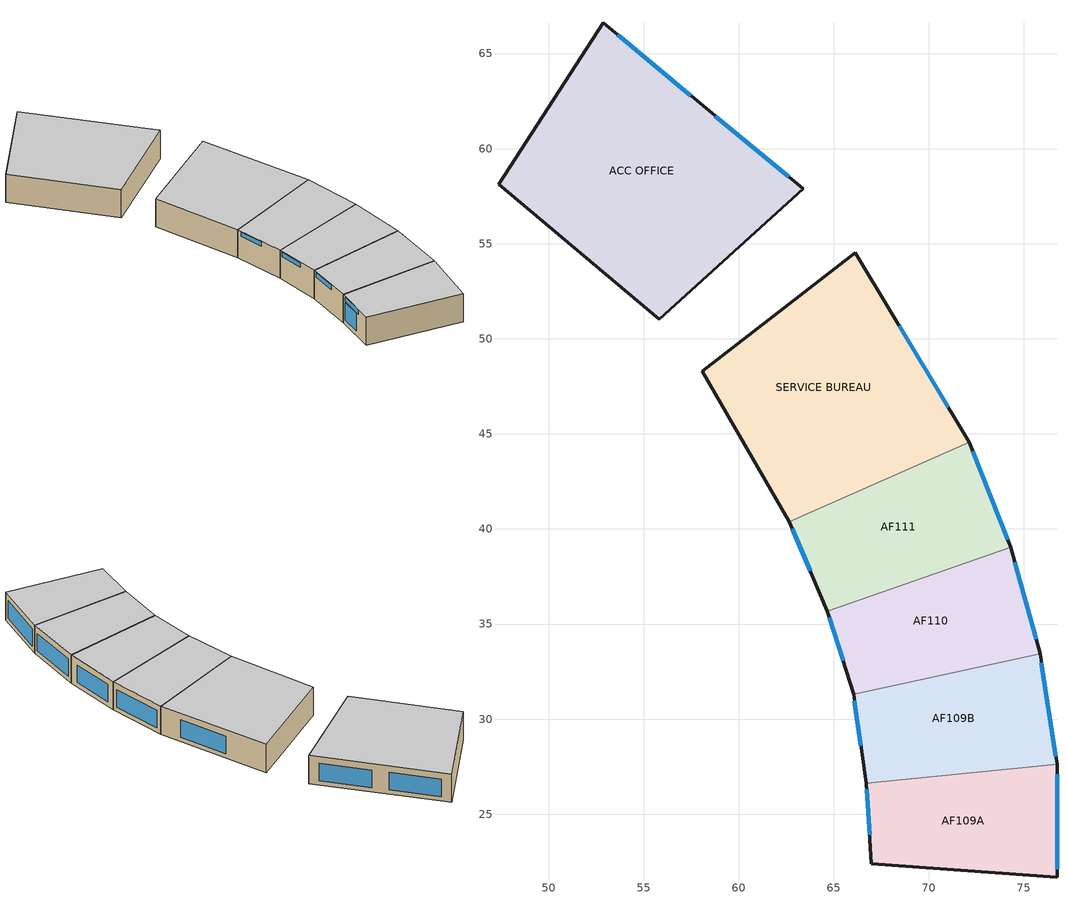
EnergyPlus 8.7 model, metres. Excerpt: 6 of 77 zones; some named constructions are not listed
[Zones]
ACC OFFICE
 floor adiabatic (SAFAD_ConcreteFloor): 63.39,57.88 55.82,51.03 47.37,58.12 52.86,66.62 z7.63
 wall outside (SAFAD_ConcreteWall): 52.86,66.62 47.37,58.12 55.82,51.03 63.39,57.88 52.86,66.62 z7.63:10.87
 window (SAFAD_Window): 57.48,62.78 53.63,65.98 / 62.62,58.52 58.77,61.71 z8.13:10.13
 ceiling adiabatic (SAFAD_ConcreteRoof): 52.86,66.62 47.37,58.12 55.82,51.03 63.39,57.88 z10.87
SERVICE BUREAU
 floor adiabatic (SAFAD_ConcreteFloor): 66.13,54.52 72.13,44.57 62.65,40.38 58.07,48.29 z7.63
 wall outside (SAFAD_ConcreteWall): 72.13,44.57 66.13,54.52 58.07,48.29 62.65,40.38 z7.63:10.87
 wall adiabatic (SAFAD_PlyboardWall): 62.65,40.38 72.13,44.57 z7.63:10.87
 window (SAFAD_Window): 71.01,46.41 68.43,50.69 z8.13:10.13
 ceiling adiabatic (SAFAD_ConcreteRoof): 58.07,48.29 62.65,40.38 72.13,44.57 66.13,54.52 z10.87
AF111
 floor adiabatic (SAFAD_ConcreteFloor): 72.13,44.57 74.31,39.04 64.67,35.67 62.65,40.38 z7.63
 wall outside (SAFAD_ConcreteWall): 74.31,39.04 72.13,44.57 / 62.65,40.38 64.67,35.67 z7.63:10.87
 wall adiabatic (SAFAD_PlyboardWall): 72.13,44.57 62.65,40.38 / 64.67,35.67 74.31,39.04 z7.63:10.87
 window (SAFAD_Window): 74.16,39.43 72.32,44.08 z8.13:10.13; 62.82,40 63.76,37.79 z10.27:10.77
 ceiling adiabatic (SAFAD_ConcreteRoof): 62.65,40.38 64.67,35.67 74.31,39.04 72.13,44.57 z10.87
AF109B
 floor adiabatic (SAFAD_ConcreteFloor): 75.84,33.44 76.74,27.62 66.7,26.64 66.04,31.32 z7.63
 wall outside (SAFAD_ConcreteWall): 66.04,31.32 66.7,26.64 / 76.74,27.62 75.84,33.44 z7.63:10.87
 wall adiabatic (SAFAD_PlyboardWall): 75.84,33.44 66.04,31.32 / 66.7,26.64 76.74,27.62 z7.63:10.87
 window (SAFAD_Window): 76.68,28.02 75.92,32.96 z8.13:10.13; 66.09,30.98 66.42,28.6 z10.27:10.77
 ceiling adiabatic (SAFAD_ConcreteRoof): 66.04,31.32 66.7,26.64 76.74,27.62 75.84,33.44 z10.87
AF109A
 floor adiabatic (SAFAD_ConcreteFloor): 76.74,27.62 76.74,21.69 66.98,22.39 66.7,26.64 z7.63
 wall outside (SAFAD_ConcreteWall): 66.7,26.64 66.98,22.39 76.74,21.69 76.74,27.62 z7.63:10.87
 wall adiabatic (SAFAD_PlyboardWall): 76.74,27.62 66.7,26.64 z7.63:10.87
 window (SAFAD_Window): 76.74,22.11 76.74,27.11 / 66.73,26.29 66.86,24.29 z8.13:10.13; 66.73,26.3 66.88,23.91 z10.27:10.77
 ceiling adiabatic (SAFAD_ConcreteRoof): 66.7,26.64 66.98,22.39 76.74,21.69 76.74,27.62 z10.87
AF110
 floor adiabatic (SAFAD_ConcreteFloor): 74.31,39.04 75.84,33.44 66.04,31.32 64.67,35.67 z7.63
 wall outside (SAFAD_ConcreteWall): 64.67,35.67 66.04,31.32 / 75.84,33.44 74.31,39.04 z7.63:10.87
 wall adiabatic (SAFAD_PlyboardWall): 74.31,39.04 64.67,35.67 / 66.04,31.32 75.84,33.44 z7.63:10.87
 window (SAFAD_Window): 75.63,34.21 74.52,38.26 z8.13:10.13; 64.76,35.36 65.49,33.07 z10.27:10.77
 ceiling adiabatic (SAFAD_ConcreteRoof): 64.67,35.67 66.04,31.32 75.84,33.44 74.31,39.04 z10.87
[Schedule:Compact]
AFCB4ACUSchedule: Through: 12/31, For: Monday Wednesday, Until: 07:30, 0, Until: 11:30, 1, Until: 13:00, 0, Until: 16:30, 1, Until: 24:00, 0, For: Tuesday, Until: 08:00, 0, Until: 09:00, 1, Until: 12:00, 0, Until: 16:30, 1, Until: 24:00, 0, For: Thursday, Until: 12:00, 0, Until: 16:30, 1, Until: 24:00, 0, For: Friday, Until: 07:30, 0, Until: 11:30, 1, Until: 13:00, 0, Until: 15:00, 1, Until: 24:00, 0, For: Saturday, Until: 10:30, 0, Until: 13:30, 1, Until: 24:00, 0, For: Sunday, Until: 24:00, 0
AFCB3ACUSchedule; AFCB1ACUSchedule; AFCB2ACUSchedule: Through: 12/31, For: Monday Wednesday Friday, Until: 07:30, 0, Until: 08:30, 1, Until: 10:30, 0, Until: 11:30, 1, Until: 13:30, 0, Until: 16:00, 1, Until: 16:30, 0, Until: 17:30, 1, Until: 24:00, 0, For: Tuesday Thursday, Until: 09:00, 0, Until: 10:30, 1, Until: 12:00, 0, Until: 15:00, 1, Until: 18:30, 0, Until: 20:00, 1, Until: 24:00, 0, For: Saturday, Until: 09:00, 0, Until: 12:00, 1, Until: 12:30, 0, Until: 15:30, 1, Until: 24:00, 0, For: Sunday, Until: 24:00, 0
AF1B10aACUSchedule: Through: 12/31, For: Monday Wednesday, Until: 08:00, 0, Until: 11:30, 1, Until: 12:30, 0, Until: 14:00, 1, Until: 14:30, 0, Until: 17:30, 1, Until: 24:00, 0, For: Tuesday Thursday, Until: 13:30, 0, Until: 18:30, 1, Until: 24:00, 0, For: Friday, Until: 12:30, 0, Until: 18:30, 1, Until: 24:00, 0, For: Weekends, Until: 24:00, 0
AF1B10aLightEquipmentSchedule: Through: 12/31, For: Monday Wednesday, Until: 08:00, 0, Until: 17:30, 1, Until: 24:00, 0, For: Tuesday Thursday, Until: 13:30, 0, Until: 18:30, 1, Until: 24:00, 0, For: Friday, Until: 12:30, 0, Until: 18:30, 1, Until: 24:00, 0, For: Weekends, Until: 24:00, 0
AF1B10bACUSchedule: Through: 12/31, For: Monday Wednesday, Until: 14:30, 0, Until: 17:30, 1, Until: 24:00, 0, For: Tuesday Thursday, Until: 07:30, 0, Until: 10:30, 1, Until: 24:00, 0, For: Friday, Until: 09:30, 0, Until: 13:00, 1, Until: 14:30, 0, Until: 18:30, 1, Until: 24:00, 0, For: Saturday, Until: 09:30, 0, Until: 13:00, 1, Until: 24:00, 0, For: Sunday, Until: 24:00, 0
AF1B10bLightEquipmentSchedule: Through: 12/31, For: Monday Wednesday, Until: 14:30, 0, Until: 17:30, 1, Until: 24:00, 0, For: Tuesday Thursday, Until: 07:30, 0, Until: 10:30, 1, Until: 24:00, 0, For: Friday, Until: 09:30, 0, Until: 18:30, 1, Until: 24:00, 0, For: Saturday, Until: 09:30, 0, Until: 13:00, 1, Until: 24:00, 0, For: Sunday, Until: 24:00, 0
AF1B12bACUSchedule: Through: 12/31, For: Monday Wednesday, Until: 08:00, 0, Until: 11:30, 1, Until: 14:30, 0, Until: 17:30, 1, Until: 24:00, 0, For: Tuesday Thursday, Until: 09:00, 0, Until: 12:30, 1, Until: 13:30, 0, Until: 18:30, 1, Until: 24:00, 0, For: Friday, Until: 08:30, 0, Until: 11:30, 1, Until: 14:30, 0, Until: 18:30, 1, Until: 24:00, 0, For: Saturday, Until: 08:30, 0, Until: 15:30, 1, Until: 24:00, 0, For: Sunday, Until: 24:00, 0
AF1B12bLightEquipmentSchedule: Through: 12/31, For: Monday Wednesday, Until: 08:00, 0, Until: 17:30, 1, Until: 24:00, 0, For: Tuesday Thursday, Until: 09:00, 0, Until: 18:30, 1, Until: 24:00, 0, For: Friday, Until: 08:30, 0, Until: 18:30, 1, Until: 24:00, 0, For: Saturday, Until: 08:30, 0, Until: 15:30, 1, Until: 24:00, 0, For: Sunday, Until: 24:00, 0
AF1B12cACUSchedule; AF1B12aACUSchedule; AF1B12eACUSchedule; AF1B12fACUSchedule: Through: 12/31, For: Monday Wednesday, Until: 08:00, 0, Until: 12:00, 1, Until: 14:30, 0, Until: 15:30, 1, Until: 24:00, 0, For: Tuesday Thursday, Until: 09:30, 0, Until: 12:00, 1, Until: 13:30, 0, Until: 18:30, 1, Until: 24:00, 0, For: Friday, Until: 14:30, 0, Until: 15:30, 1, Until: 24:00, 0, For: Saturday, Until: 08:00, 0, Until: 11:00, 1, Until: 11:30, 0, Until: 17:30, 1, Until: 24:00, 0, For: Sunday, Until: 24:00, 0
AF1B12cLightEquipmentSchedule; AF1B12aLightEquipmentSchedule; AF1B12eLightEquipmentSchedule; AF1B12fLightEquipmentSchedule: Through: 12/31, For: Monday Wednesday, Until: 08:00, 0, Until: 15:30, 1, Until: 24:00, 0, For: Tuesday Thursday, Until: 09:30, 0, Until: 18:30, 1, Until: 24:00, 0, For: Friday, Until: 14:30, 0, Until: 15:30, 1, Until: 24:00, 0, For: Saturday, Until: 08:30, 0, Until: 17:30, 1, Until: 24:00, 0, For: Sunday, Until: 24:00, 0
AF1B12dACUSchedule: Through: 12/31, For: Monday Wednesday, Until: 08:30, 0, Until: 10:30, 1, Until: 12:30, 0, Until: 16:00, 1, Until: 16:30, 0, Until: 17:30, 1, Until: 24:00, 0, For: Tuesday Thursday, Until: 08:00, 0, Until: 12:00, 1, Until: 13:30, 0, Until: 16:00, 1, Until: 16:30, 0, Until: 19:30, 1, Until: 24:00, 0, For: Friday, Until: 08:30, 0, Until: 10:30, 1, Until: 12:30, 0, Until: 13:30, 1, Until: 16:30, 0, Until: 17:30, 1, Until: 24:00, 0, For: Weekends, Until: 24:00, 0
AF1B12dLightEquipmentSchedule: Through: 12/31, For: Monday Wednesday, Until: 08:30, 0, Until: 17:30, 1, Until: 24:00, 0, For: Tuesday Thursday, Until: 08:00, 0, Until: 19:30, 1, Until: 24:00, 0, For: Friday, Until: 08:30, 0, Until: 17:30, 1, Until: 24:00, 0, For: Weekends, Until: 24:00, 0
AFCB1LightEquipmentSchedule; AFCB2LightEquipmentSchedule: Through: 12/31, For: Monday Wednesday Friday, Until: 07:30, 0, Until: 17:30, 1, Until: 24:00, 0, For: Tuesday Thursday, Until: 09:00, 0, Until: 20:00, 1, Until: 24:00, 0, For: Saturday, Until: 09:00, 0, Until: 15:30, 1, Until: 24:00, 0, For: Sunday, Until: 24:00, 0
SAFADOffices_Schedule: Through: 12/31, For: Weekdays, Until: 08:00, 0, Until: 17:00, 1, Until: 24:00, 0, For: Saturday, Until: 08:00, 0, Until: 12:00, 1, Until: 24:00, 0, For: Sunday, Until: 24:00, 0
EverydayON: Through: 12/31, For: AllDays, Until: 24:00, 1
AF214Occupants: Through: 12/31, For: Monday, Until: 08:30, 0, Until: 12:30, .33, Until: 13:30, 0, Until: 17:30, .33, Until: 24:00, 0, For: Tuesday, Until: 12:30, 0, Until: 17:30, .02, Until: 24:00, 0, For: Wednesday, Until: 08:30, 0, Until: 12:30, .02, Until: 13:30, 0, Until: 17:30, .02, Until: 24:00, 0, For: Thursday Saturday Sunday, Until: 24:00, 0, For: Friday, Until: 08:30, 0, Until: 12:30, .14, Until: 13:30, 0, Until: 17:30, .14, Until: 24:00, 0
AF213Occupants: Through: 12/31, For: Monday Tuesday Thursday Friday Saturday Sunday, Until: 24:00, 0, For: Wednesday, Until: 13:30, 0, Until: 15:30, .05, Until: 24:00, 0
AF212Occupants: Through: 12/31, For: Monday Wednesday Friday, Until: 12:30, 0, Until: 13:30, .4, Until: 24:00, 0, For: Tuesday Thursday, Until: 13:30, 0, Until: 15:00, .4, Until: 24:00, 0, For: Saturday Sunday, Until: 24:00, 0
AF304Occupants: Through: 12/31, For: Monday, Until: 13:30, 0, Until: 17:30, .19, Until: 24:00, 0, For: Tuesday, Until: 08:30, 0, Until: 12:30, .35, Until: 13:30, 0, Until: 17:30, .35, Until: 24:00, 0, For: Wednesday, Until: 13:30, 0, Until: 17:30, .17, Until: 24:00, 0, For: Thursday, Until: 08:30, 0, Until: 12:30, .34, Until: 13:30, 0, Until: 16:30, .36, Until: 24:00, 0, For: Friday, Until: 13:30, 0, Until: 16:30, .31, Until: 24:00, 0, For: Saturday, Until: 08:00, 0, Until: 12:00, 0, Until: 24:00, 0, For: Sunday, Until: 24:00, 0
AF306Occupants: Through: 12/31, For: Monday Wednesday Friday Sunday, Until: 24:00, 0, For: Tuesday, Until: 08:00, 0, Until: 13:00, .06, Until: 13:30, 0, Until: 15:00, .39, Until: 17:00, .39, Until: 24:00, 0, For: Thursday, Until: 13:30, 0, Until: 17:00, .39, Until: 24:00, 0, For: Saturday, Until: 08:00, 0, Until: 13:00, 0, Until: 13:30, 0, Until: 16:30, .03, Until: 18:30, .03, Until: 24:00, 0
AF307Occupants: Through: 12/31, For: Monday Wednesday, Until: 08:30, 0, Until: 12:30, .35, Until: 16:30, .36, Until: 24:00, 0, For: Tuesday, Until: 08:30, 0, Until: 13:30, .23, Until: 16:30, .01, Until: 24:00, 0, For: Thursday, Until: 08:30, 0, Until: 13:30, .33, Until: 24:00, 0, For: Friday, Until: 08:30, 0, Until: 12:00, .31, Until: 13:00, 0, Until: 16:30, .31, Until: 24:00, 0, For: Saturday Sunday, Until: 24:00, 0
AF308Occupants: Through: 12/31, For: Monday Wednesday, Until: 08:30, 0, Until: 09:30, .29, Until: 12:30, .29, Until: 13:30, .32, Until: 16:30, .32, Until: 24:00, 0, For: Tuesday Thursday, Until: 08:30, 0, Until: 12:00, .27, Until: 13:00, 0, Until: 16:30, .28, Until: 24:00, 0, For: Friday, Until: 08:30, 0, Until: 12:00, .35, Until: 13:00, 0, Until: 16:30, .35, Until: 24:00, 0, For: Saturday, Until: 08:30, 0, Until: 15:30, .1, Until: 24:00, 0, For: Sunday, Until: 24:00, 0
AF305Occupants: Through: 12/31, For: Monday Wednesday, Until: 16:30, 0, Until: 20:30, .14, Until: 24:00, 0, For: Tuesday, Until: 08:00, 0, Until: 09:30, .4, Until: 12:00, 0, Until: 13:30, .19, Until: 15:00, .13, Until: 18:30, .45, Until: 24:00, 0, For: Friday Saturday, Until: 09:00, 0, Until: 11:30, .34, Until: 24:00, 0, For: Thursday, Until: 08:00, 0, Until: 10:30, .4, Until: 12:00, 0, Until: 13:30, .19, Until: 15:00, .13, Until: 18:30, .45, Until: 24:00, 0, For: Sunday, Until: 24:00, 0
AF3b01Occupants: Through: 12/31, For: Monday Wednesday Friday, Until: 13:30, 0, Until: 14:30, .4, Until: 15:30, .45, Until: 24:00, 0, For: Tuesday Thursday, Until: 09:00, 0, Until: 10:30, .38, Until: 12:00, .39, Until: 13:30, 0, Until: 15:00, .31, Until: 16:30, .26, Until: 18:00, .03, Until: 24:00, 0, For: Saturday, Until: 09:30, 0, Until: 12:30, .33, Until: 24:00, 0, For: Sunday, Until: 24:00, 0
[Curve:Quadratic]
Name | Coefficient1 Constant | Coefficient2 x | Coefficient3 x**2 | Minimum Value of x | Maximum Value of x
WindACCoolCapFFF | 0.8 | 0.2 | 0 | 0.5 | 1.5
WindACEIRFFF | 1.1552 | -.1808 | 0.0256 | 0.5 | 1.5
WindACPLFFPLR | 0.85 | 0.15 | 0 | 0 | 1
[Curve:Biquadratic] Minimum Value of x=12.77778; Maximum Value of x=23.88889; Minimum Value of y=18; Maximum Value of y=46.11111; Input Unit Type for X=Temperature; Input Unit Type for Y=Temperature; Output Unit Type=Dimensionless
Name | Coefficient1 Constant | Coefficient2 x | Coefficient3 x**2 | Coefficient4 y | Coefficient5 y**2 | Coefficient6 x*y
WindACCoolCapFT | 0.942588 | 0.00954335 | 0.00068377 | -0.0110427 | 5.249e-06 | -9.72e-06
WindACEIRFT | 0.342414 | 0.034885 | -0.0006237 | 0.00497722 | 0.000437951 | -0.000728028
